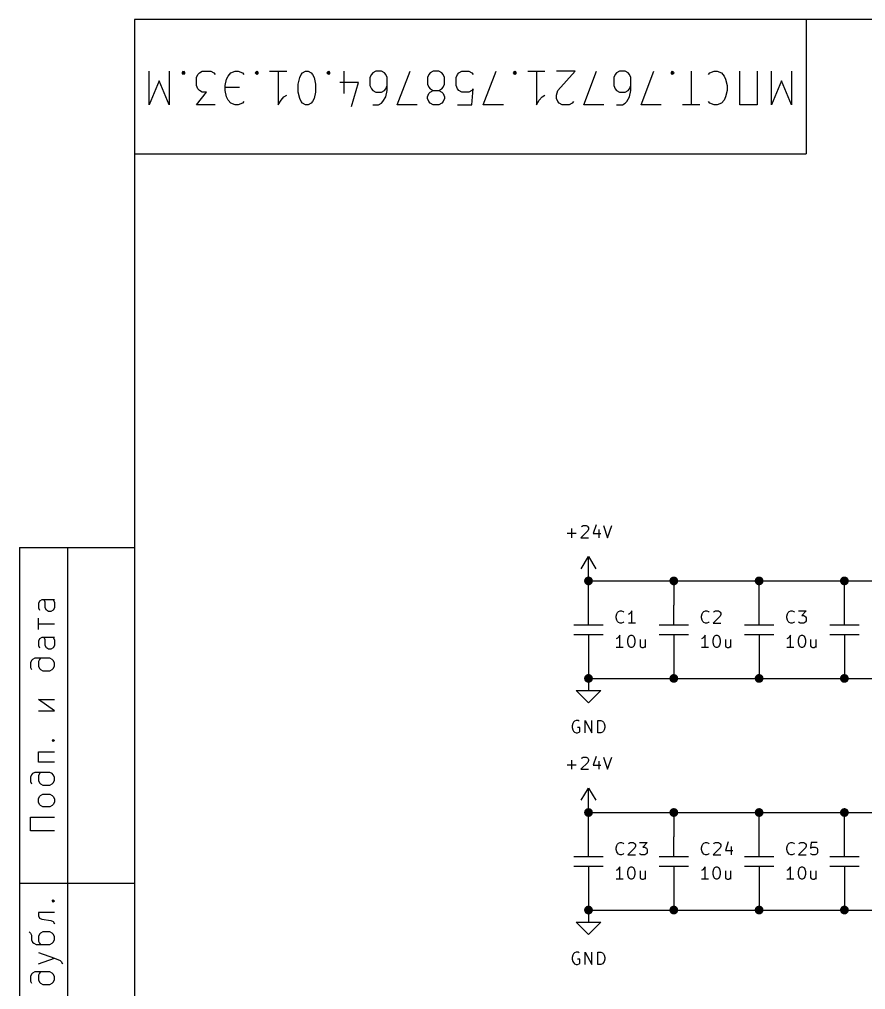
# Model space of a CAD drawing. Extents: x 0.3 to 11.5, y -8.2 to -0.2.
# Drawn here: x 0.315 to 3.787, y -4.176 to -0.197 of the extents above; entities that cross this region are included whole.
import ezdxf

# ---------------------------------------------------------------- set-up
doc = ezdxf.new("R2010")
doc.units = 0
doc.header["$MEASUREMENT"] = 0
doc.layers.add('BLACK', color=7, linetype='CONTINUOUS')

msp = doc.modelspace()

# ---------------------------------------------------------------- linework, layer by layer
at = {"layer": 'BLACK', "linetype": 'CONTINUOUS'}
for p, q in [((11.4961, -0.19685), (0.787402, -0.19685)), ((0.787402, -0.19685), (0.787402, -8.07115)), ((3.54331, -0.19685), (3.54331, -0.748031)), ((0.847315, -0.547205), (0.847315, -0.409409)), ((0.929693, -0.409409), (0.929693, -0.547205)), ((0.98265, -0.415972), (0.988535, -0.409409)), ((0.988535, -0.422531), (0.98265, -0.415972)), ((0.988535, -0.409409), (0.994417, -0.415972)), ((0.988535, -0.422531), (0.988535, -0.409409)), ((0.994417, -0.415972), (0.988535, -0.422531)), ((1.04149, -0.435657), (1.04737, -0.422531)), ((1.04149, -0.468465), (1.04149, -0.435657)), ((1.04737, -0.422531), (1.05326, -0.415972)), ((1.05326, -0.415972), (1.06503, -0.409409)), ((1.06503, -0.409409), (1.10033, -0.409409)), ((1.10033, -0.409409), (1.1121, -0.415972)), ((1.1121, -0.415972), (1.11798, -0.422531)), ((1.16506, -0.442217), (1.17094, -0.429094)), ((1.17094, -0.429094), (1.18271, -0.415972)), ((1.18271, -0.415972), (1.20036, -0.409409)), ((1.20036, -0.409409), (1.21213, -0.409409)), ((1.21213, -0.409409), (1.22978, -0.415972)), ((1.22978, -0.415972), (1.23567, -0.422531)), ((1.28274, -0.415972), (1.28863, -0.409409)), ((1.28863, -0.422531), (1.28274, -0.415972)), ((1.28863, -0.409409), (1.29451, -0.415972)), ((1.28863, -0.422531), (1.28863, -0.409409)), ((1.29451, -0.415972), (1.28863, -0.422531)), ((1.34158, -0.409409), (1.41219, -0.409409)), ((1.37689, -0.409409), (1.37689, -0.547205)), ((1.45926, -0.461902), (1.46515, -0.435657)), ((1.46515, -0.435657), (1.47103, -0.422531)), ((1.47103, -0.422531), (1.47691, -0.415972)), ((1.47691, -0.415972), (1.48868, -0.409409)), ((1.48868, -0.409409), (1.50045, -0.409409)), ((1.50045, -0.409409), (1.51222, -0.415972)), ((1.51222, -0.415972), (1.5181, -0.422531)), ((1.5181, -0.422531), (1.52399, -0.435657)), ((1.52399, -0.435657), (1.52987, -0.461902)), ((1.57694, -0.415972), (1.58283, -0.409409)), ((1.58283, -0.422531), (1.57694, -0.415972)), ((1.58283, -0.409409), (1.58871, -0.415972)), ((1.58283, -0.422531), (1.58283, -0.409409)), ((1.58871, -0.415972), (1.58283, -0.422531)), ((1.64756, -0.501272), (1.64756, -0.409409)), ((1.75935, -0.422531), (1.75346, -0.435657)), ((1.75346, -0.435657), (1.75346, -0.468465)), ((1.76524, -0.415972), (1.75935, -0.422531)), ((1.777, -0.409409), (1.76524, -0.415972)), ((1.80054, -0.409409), (1.777, -0.409409)), ((1.81231, -0.415972), (1.80054, -0.409409)), ((1.81819, -0.422531), (1.81231, -0.415972)), ((1.82407, -0.435657), (1.81819, -0.422531)), ((1.82407, -0.48815), (1.82407, -0.435657)), ((1.86526, -0.547205), (1.91822, -0.409409)), ((1.99471, -0.422531), (1.98883, -0.435657)), ((1.98883, -0.435657), (1.98883, -0.461902)), ((2.0006, -0.415972), (1.99471, -0.422531)), ((2.01237, -0.409409), (2.0006, -0.415972)), ((2.0359, -0.409409), (2.01237, -0.409409)), ((2.04767, -0.415972), (2.0359, -0.409409)), ((2.05356, -0.422531), (2.04767, -0.415972)), ((2.05944, -0.435657), (2.05356, -0.422531)), ((2.05944, -0.461902), (2.05944, -0.435657)), ((2.10651, -0.435657), (2.11239, -0.422531)), ((2.10651, -0.468465), (2.10651, -0.435657)), ((2.11239, -0.422531), (2.11828, -0.415972)), ((2.11828, -0.415972), (2.13005, -0.409409)), ((2.13005, -0.409409), (2.15947, -0.409409)), ((2.15947, -0.409409), (2.17124, -0.415972)), ((2.17124, -0.415972), (2.17712, -0.422531)), ((2.21831, -0.547205), (2.27126, -0.409409)), ((2.34187, -0.415972), (2.34776, -0.409409)), ((2.34776, -0.422531), (2.34187, -0.415972)), ((2.34776, -0.409409), (2.35364, -0.415972)), ((2.34776, -0.422531), (2.34776, -0.409409)), ((2.35364, -0.415972), (2.34776, -0.422531)), ((2.40071, -0.409409), (2.47132, -0.409409)), ((2.43602, -0.409409), (2.43602, -0.547205)), ((2.59489, -0.409409), (2.51839, -0.409409)), ((2.52428, -0.48815), (2.59489, -0.409409)), ((2.63019, -0.547205), (2.68315, -0.409409)), ((2.75964, -0.422531), (2.75376, -0.435657)), ((2.75376, -0.435657), (2.75376, -0.468465)), ((2.76553, -0.415972), (2.75964, -0.422531)), ((2.7773, -0.409409), (2.76553, -0.415972)), ((2.80083, -0.409409), (2.7773, -0.409409)), ((2.8126, -0.415972), (2.80083, -0.409409)), ((2.81848, -0.422531), (2.8126, -0.415972)), ((2.82437, -0.435657), (2.81848, -0.422531)), ((2.82437, -0.48815), (2.82437, -0.435657)), ((2.86556, -0.547205), (2.91851, -0.409409)), ((2.98912, -0.415972), (2.99501, -0.409409)), ((2.99501, -0.422531), (2.98912, -0.415972)), ((2.99501, -0.409409), (3.00089, -0.415972)), ((2.99501, -0.422531), (2.99501, -0.409409)), ((3.00089, -0.415972), (2.99501, -0.422531)), ((3.0715, -0.409409), (3.0715, -0.547205)), ((3.14211, -0.422531), (3.14799, -0.415972)), ((3.14799, -0.415972), (3.16565, -0.409409)), ((3.16565, -0.409409), (3.17741, -0.409409)), ((3.17741, -0.409409), (3.19507, -0.415972)), ((3.19507, -0.415972), (3.20683, -0.429094)), ((3.20683, -0.429094), (3.21272, -0.442217)), ((3.27156, -0.547205), (3.27156, -0.409409)), ((3.34217, -0.409409), (3.34217, -0.547205)), ((3.40102, -0.547205), (3.40102, -0.409409)), ((3.48339, -0.409409), (3.48339, -0.547205)), ((0.888504, -0.44878), (0.847315, -0.547205)), ((0.929693, -0.547205), (0.888504, -0.44878)), ((1.04737, -0.481587), (1.04149, -0.468465)), ((1.15917, -0.468465), (1.16506, -0.442217)), ((1.15917, -0.48815), (1.15917, -0.468465)), ((1.15917, -0.475028), (1.21802, -0.475028)), ((1.45926, -0.494713), (1.45926, -0.461902)), ((1.52987, -0.461902), (1.52987, -0.494713)), ((1.70639, -0.455343), (1.6299, -0.455343)), ((1.67697, -0.553768), (1.70639, -0.455343)), ((1.75346, -0.468465), (1.75935, -0.481587)), ((1.81819, -0.481587), (1.82407, -0.468465)), ((1.98883, -0.461902), (1.99471, -0.475028)), ((1.99471, -0.475028), (2.0006, -0.481587)), ((2.04767, -0.481587), (2.05356, -0.475028)), ((2.05356, -0.475028), (2.05944, -0.461902)), ((2.11239, -0.481587), (2.10651, -0.468465)), ((2.75376, -0.468465), (2.75964, -0.481587)), ((2.81848, -0.481587), (2.82437, -0.468465)), ((3.21272, -0.442217), (3.2186, -0.468465)), ((3.2186, -0.468465), (3.2186, -0.48815)), ((3.4422, -0.44878), (3.40102, -0.547205)), ((3.48339, -0.547205), (3.4422, -0.44878)), ((1.04149, -0.547205), (1.08268, -0.494713)), ((1.05326, -0.48815), (1.04737, -0.481587)), ((1.06503, -0.494713), (1.05326, -0.48815)), ((1.08268, -0.494713), (1.06503, -0.494713)), ((1.16506, -0.514398), (1.15917, -0.48815)), ((1.17094, -0.52752), (1.16506, -0.514398)), ((1.38865, -0.52752), (1.40042, -0.514398)), ((1.40042, -0.514398), (1.41219, -0.507835)), ((1.46515, -0.520957), (1.45926, -0.494713)), ((1.52987, -0.494713), (1.52399, -0.520957)), ((1.75935, -0.481587), (1.76524, -0.48815)), ((1.76524, -0.48815), (1.777, -0.494713)), ((1.777, -0.494713), (1.80054, -0.494713)), ((1.80054, -0.494713), (1.81231, -0.48815)), ((1.80643, -0.534083), (1.81819, -0.514398)), ((1.81231, -0.48815), (1.81819, -0.481587)), ((1.81819, -0.514398), (1.82407, -0.48815)), ((1.98883, -0.514398), (1.99471, -0.501272)), ((1.98883, -0.520957), (1.98883, -0.514398)), ((1.99471, -0.501272), (2.0006, -0.494713)), ((2.0006, -0.481587), (2.01237, -0.48815)), ((2.0006, -0.494713), (2.01237, -0.48815)), ((2.01237, -0.48815), (2.0359, -0.48815)), ((2.0359, -0.48815), (2.04767, -0.481587)), ((2.0359, -0.48815), (2.04767, -0.494713)), ((2.04767, -0.494713), (2.05356, -0.501272)), ((2.05356, -0.501272), (2.05944, -0.514398)), ((2.05944, -0.514398), (2.05944, -0.520957)), ((2.11828, -0.48815), (2.11239, -0.481587)), ((2.13005, -0.494713), (2.11828, -0.48815)), ((2.15947, -0.494713), (2.13005, -0.494713)), ((2.17124, -0.48815), (2.15947, -0.494713)), ((2.17124, -0.547205), (2.17712, -0.481587)), ((2.17712, -0.481587), (2.17124, -0.48815)), ((2.44779, -0.52752), (2.45956, -0.514398)), ((2.45956, -0.514398), (2.47132, -0.507835)), ((2.51839, -0.507835), (2.52428, -0.48815)), ((2.51839, -0.520957), (2.51839, -0.507835)), ((2.75964, -0.481587), (2.76553, -0.48815)), ((2.76553, -0.48815), (2.7773, -0.494713)), ((2.7773, -0.494713), (2.80083, -0.494713)), ((2.80083, -0.494713), (2.8126, -0.48815)), ((2.80672, -0.534083), (2.81848, -0.514398)), ((2.8126, -0.48815), (2.81848, -0.481587)), ((2.81848, -0.514398), (2.82437, -0.48815)), ((3.21272, -0.514398), (3.20683, -0.52752)), ((3.2186, -0.48815), (3.21272, -0.514398)), ((1.11798, -0.547205), (1.04149, -0.547205)), ((1.18271, -0.540642), (1.17094, -0.52752)), ((1.20036, -0.547205), (1.18271, -0.540642)), ((1.21213, -0.547205), (1.20036, -0.547205)), ((1.22978, -0.540642), (1.21213, -0.547205)), ((1.23567, -0.534083), (1.22978, -0.540642)), ((1.37689, -0.547205), (1.38865, -0.52752)), ((1.47103, -0.534083), (1.46515, -0.520957)), ((1.47691, -0.540642), (1.47103, -0.534083)), ((1.48868, -0.547205), (1.47691, -0.540642)), ((1.50045, -0.547205), (1.48868, -0.547205)), ((1.51222, -0.540642), (1.50045, -0.547205)), ((1.5181, -0.534083), (1.51222, -0.540642)), ((1.52399, -0.520957), (1.5181, -0.534083)), ((1.76524, -0.547205), (1.78877, -0.547205)), ((1.78877, -0.547205), (1.80054, -0.540642)), ((1.80054, -0.540642), (1.80643, -0.534083)), ((1.94764, -0.547205), (1.86526, -0.547205)), ((1.99471, -0.534083), (1.98883, -0.520957)), ((2.0006, -0.540642), (1.99471, -0.534083)), ((2.01237, -0.547205), (2.0006, -0.540642)), ((2.0359, -0.547205), (2.01237, -0.547205)), ((2.04767, -0.540642), (2.0359, -0.547205)), ((2.05356, -0.534083), (2.04767, -0.540642)), ((2.05944, -0.520957), (2.05356, -0.534083)), ((2.11239, -0.547205), (2.17124, -0.547205)), ((2.30069, -0.547205), (2.21831, -0.547205)), ((2.43602, -0.547205), (2.44779, -0.52752)), ((2.52428, -0.534083), (2.51839, -0.520957)), ((2.53017, -0.540642), (2.52428, -0.534083)), ((2.54193, -0.547205), (2.53017, -0.540642)), ((2.57135, -0.547205), (2.54193, -0.547205)), ((2.58312, -0.540642), (2.57135, -0.547205)), ((2.589, -0.534083), (2.58312, -0.540642)), ((2.71257, -0.547205), (2.63019, -0.547205)), ((2.76553, -0.547205), (2.78906, -0.547205)), ((2.78906, -0.547205), (2.80083, -0.540642)), ((2.80083, -0.540642), (2.80672, -0.534083)), ((2.94793, -0.547205), (2.86556, -0.547205)), ((3.1068, -0.547205), (3.0362, -0.547205)), ((3.14799, -0.540642), (3.14211, -0.534083)), ((3.16565, -0.547205), (3.14799, -0.540642)), ((3.17741, -0.547205), (3.16565, -0.547205)), ((3.19507, -0.540642), (3.17741, -0.547205)), ((3.20683, -0.52752), (3.19507, -0.540642)), ((3.34217, -0.547205), (3.27156, -0.547205)), ((0.787402, -0.748031), (3.54331, -0.748031)), ((2.5619, -2.30376), (2.6, -2.30376)), ((2.58095, -2.3228), (2.58095, -2.28471)), ((2.64762, -2.29423), (2.61905, -2.3228)), ((2.62143, -2.27757), (2.62381, -2.27519)), ((2.62381, -2.27519), (2.62857, -2.2728)), ((2.62857, -2.2728), (2.64048, -2.2728)), ((2.64048, -2.2728), (2.64524, -2.27519)), ((2.64524, -2.27519), (2.64762, -2.27757)), ((2.64762, -2.27757), (2.65, -2.28233)), ((2.65, -2.28709), (2.64762, -2.29423)), ((2.65, -2.28233), (2.65, -2.28709)), ((2.68095, -2.27043), (2.66905, -2.30614)), ((2.66905, -2.30614), (2.7, -2.30614)), ((2.69285, -2.28947), (2.69285, -2.3228)), ((2.7119, -2.2728), (2.72857, -2.3228)), ((2.72857, -2.3228), (2.74524, -2.2728)), ((2.61905, -2.3228), (2.65, -2.3228)), ((0.314961, -2.36249), (0.787402, -2.36249)), ((0.314961, -2.36249), (0.314961, -8.07115)), ((0.511811, -2.36249), (0.511811, -8.07115)), ((2.62, -2.45), (2.65, -2.4)), ((2.65, -2.5), (2.65, -2.4)), ((2.65, -2.4), (2.68, -2.45)), ((2.65, -2.5), (3, -2.5)), ((2.65, -2.6), (2.65, -2.5)), ((3, -2.5), (3.35, -2.5)), ((3, -2.5), (3, -2.6)), ((3.35, -2.6), (3.35, -2.5)), ((3.35, -2.5), (3.7, -2.5)), ((3.7, -2.5), (4.05, -2.5)), ((3.7, -2.6), (3.7, -2.5)), ((0.397476, -2.58277), (0.392787, -2.59214)), ((0.40685, -2.57808), (0.397476, -2.58277)), ((0.458406, -2.57808), (0.40685, -2.57808)), ((0.420909, -2.58746), (0.416224, -2.57808)), ((0.45372, -2.57808), (0.458406, -2.58746)), ((0.392787, -2.59214), (0.392787, -2.61089)), ((0.392787, -2.61089), (0.397476, -2.62026)), ((0.420909, -2.61089), (0.420909, -2.58746)), ((0.425598, -2.62026), (0.420909, -2.61089)), ((0.434972, -2.62495), (0.425598, -2.62026)), ((0.444346, -2.62495), (0.434972, -2.62495)), ((0.45372, -2.62026), (0.444346, -2.62495)), ((0.458406, -2.61089), (0.45372, -2.62026)), ((0.458406, -2.58746), (0.458406, -2.61089)), ((2.65, -2.68), (2.65, -2.6)), ((2.76866, -2.6302), (2.77343, -2.62543)), ((2.77343, -2.62543), (2.78057, -2.62305)), ((2.78057, -2.62305), (2.78533, -2.62305)), ((2.78533, -2.62305), (2.79247, -2.62543)), ((2.79247, -2.62543), (2.79485, -2.62781)), ((2.82819, -2.62305), (2.82343, -2.6302)), ((2.82819, -2.67305), (2.82819, -2.62305)), ((3, -2.68), (3, -2.6)), ((3.11866, -2.6302), (3.12343, -2.62543)), ((3.12343, -2.62543), (3.13057, -2.62305)), ((3.13057, -2.62305), (3.13533, -2.62305)), ((3.13533, -2.62305), (3.14247, -2.62543)), ((3.14247, -2.62543), (3.14485, -2.62781)), ((3.1639, -2.62781), (3.16628, -2.62543)), ((3.16628, -2.62543), (3.17104, -2.62305)), ((3.17104, -2.62305), (3.18295, -2.62305)), ((3.18295, -2.62305), (3.18771, -2.62543)), ((3.18771, -2.62543), (3.19009, -2.62781)), ((3.35, -2.68), (3.35, -2.6)), ((3.46866, -2.6302), (3.47343, -2.62543)), ((3.47343, -2.62543), (3.48057, -2.62305)), ((3.48057, -2.62305), (3.48533, -2.62305)), ((3.48533, -2.62305), (3.49247, -2.62543)), ((3.49247, -2.62543), (3.49485, -2.62781)), ((3.51152, -2.62305), (3.54247, -2.62305)), ((3.54247, -2.62305), (3.5258, -2.6421)), ((3.7, -2.68), (3.7, -2.6)), ((0.392787, -2.69994), (0.392787, -2.65307)), ((2.7639, -2.64448), (2.76628, -2.63496)), ((2.7639, -2.65162), (2.7639, -2.64448)), ((2.76628, -2.66115), (2.7639, -2.65162)), ((2.76628, -2.63496), (2.76866, -2.6302)), ((2.76866, -2.66591), (2.76628, -2.66115)), ((2.77343, -2.67067), (2.76866, -2.66591)), ((2.81866, -2.63496), (2.8139, -2.63734)), ((2.82343, -2.6302), (2.81866, -2.63496)), ((3.1139, -2.64448), (3.11628, -2.63496)), ((3.1139, -2.65162), (3.1139, -2.64448)), ((3.11628, -2.66115), (3.1139, -2.65162)), ((3.11628, -2.63496), (3.11866, -2.6302)), ((3.11866, -2.66591), (3.11628, -2.66115)), ((3.12343, -2.67067), (3.11866, -2.66591)), ((3.19009, -2.64448), (3.16152, -2.67305)), ((3.19009, -2.62781), (3.19247, -2.63257)), ((3.19247, -2.63734), (3.19009, -2.64448)), ((3.19247, -2.63257), (3.19247, -2.63734)), ((3.4639, -2.64448), (3.46628, -2.63496)), ((3.4639, -2.65162), (3.4639, -2.64448)), ((3.46628, -2.66115), (3.4639, -2.65162)), ((3.46628, -2.63496), (3.46866, -2.6302)), ((3.46866, -2.66591), (3.46628, -2.66115)), ((3.47343, -2.67067), (3.46866, -2.66591)), ((3.5258, -2.6421), (3.53295, -2.6421)), ((3.53295, -2.6421), (3.53771, -2.64448)), ((3.53771, -2.64448), (3.54009, -2.64686)), ((3.54009, -2.64686), (3.54247, -2.65162)), ((3.54247, -2.66353), (3.54009, -2.66829)), ((3.54247, -2.65162), (3.54247, -2.66353)), ((0.392787, -2.67651), (0.458406, -2.67651)), ((2.59, -2.68), (2.71, -2.68)), ((2.78057, -2.67305), (2.77343, -2.67067)), ((2.78533, -2.67305), (2.78057, -2.67305)), ((2.79247, -2.67067), (2.78533, -2.67305)), ((2.79485, -2.66829), (2.79247, -2.67067)), ((2.84247, -2.67305), (2.8139, -2.67305)), ((2.94, -2.68), (3.06, -2.68)), ((3.13057, -2.67305), (3.12343, -2.67067)), ((3.13533, -2.67305), (3.13057, -2.67305)), ((3.14247, -2.67067), (3.13533, -2.67305)), ((3.14485, -2.66829), (3.14247, -2.67067)), ((3.16152, -2.67305), (3.19247, -2.67305)), ((3.29, -2.68), (3.41, -2.68)), ((3.48057, -2.67305), (3.47343, -2.67067)), ((3.48533, -2.67305), (3.48057, -2.67305)), ((3.49247, -2.67067), (3.48533, -2.67305)), ((3.49485, -2.66829), (3.49247, -2.67067)), ((3.5139, -2.67067), (3.51152, -2.66829)), ((3.51866, -2.67305), (3.5139, -2.67067)), ((3.53295, -2.67305), (3.51866, -2.67305)), ((3.53771, -2.67067), (3.53295, -2.67305)), ((3.54009, -2.66829), (3.53771, -2.67067)), ((3.64, -2.68), (3.76, -2.68)), ((0.397476, -2.73744), (0.392787, -2.74681)), ((0.40685, -2.73275), (0.397476, -2.73744)), ((0.458406, -2.73275), (0.40685, -2.73275)), ((0.420909, -2.74213), (0.416224, -2.73275)), ((0.420909, -2.76556), (0.420909, -2.74213)), ((0.45372, -2.73275), (0.458406, -2.74213)), ((0.458406, -2.74213), (0.458406, -2.76556)), ((2.59, -2.72), (2.71, -2.72)), ((2.65, -2.72), (2.65, -2.8)), ((2.76866, -2.73496), (2.7639, -2.73734)), ((2.77343, -2.7302), (2.76866, -2.73496)), ((2.77819, -2.72305), (2.77343, -2.7302)), ((2.77819, -2.77305), (2.77819, -2.72305)), ((2.81152, -2.7421), (2.8139, -2.73257)), ((2.81152, -2.754), (2.81152, -2.7421)), ((2.8139, -2.73257), (2.81628, -2.72781)), ((2.81628, -2.72781), (2.81866, -2.72543)), ((2.81866, -2.72543), (2.82342, -2.72305)), ((2.82342, -2.72305), (2.82819, -2.72305)), ((2.82819, -2.72305), (2.83294, -2.72543)), ((2.83294, -2.72543), (2.83533, -2.72781)), ((2.83533, -2.72781), (2.83771, -2.73257)), ((2.83771, -2.73257), (2.84009, -2.7421)), ((2.84009, -2.7421), (2.84009, -2.754)), ((2.86152, -2.73972), (2.86152, -2.76591)), ((2.88294, -2.73972), (2.88294, -2.77305)), ((2.94, -2.72), (3.06, -2.72)), ((3, -2.72), (3, -2.8)), ((3.11866, -2.73496), (3.1139, -2.73734)), ((3.12343, -2.7302), (3.11866, -2.73496)), ((3.12819, -2.72305), (3.12343, -2.7302)), ((3.12819, -2.77305), (3.12819, -2.72305)), ((3.16152, -2.7421), (3.1639, -2.73257)), ((3.16152, -2.754), (3.16152, -2.7421)), ((3.1639, -2.73257), (3.16628, -2.72781)), ((3.16628, -2.72781), (3.16866, -2.72543)), ((3.16866, -2.72543), (3.17342, -2.72305)), ((3.17342, -2.72305), (3.17819, -2.72305)), ((3.17819, -2.72305), (3.18294, -2.72543)), ((3.18294, -2.72543), (3.18533, -2.72781)), ((3.18533, -2.72781), (3.18771, -2.73257)), ((3.18771, -2.73257), (3.19009, -2.7421)), ((3.19009, -2.7421), (3.19009, -2.754)), ((3.21152, -2.73972), (3.21152, -2.76591)), ((3.23294, -2.73972), (3.23294, -2.77305)), ((3.29, -2.72), (3.41, -2.72)), ((3.35, -2.72), (3.35, -2.8)), ((3.46866, -2.73496), (3.4639, -2.73734)), ((3.47343, -2.7302), (3.46866, -2.73496)), ((3.47819, -2.72305), (3.47343, -2.7302)), ((3.47819, -2.77305), (3.47819, -2.72305)), ((3.51152, -2.7421), (3.5139, -2.73257)), ((3.51152, -2.754), (3.51152, -2.7421)), ((3.5139, -2.73257), (3.51628, -2.72781)), ((3.51628, -2.72781), (3.51866, -2.72543)), ((3.51866, -2.72543), (3.52342, -2.72305)), ((3.52342, -2.72305), (3.52819, -2.72305)), ((3.52819, -2.72305), (3.53294, -2.72543)), ((3.53294, -2.72543), (3.53533, -2.72781)), ((3.53533, -2.72781), (3.53771, -2.73257)), ((3.53771, -2.73257), (3.54009, -2.7421)), ((3.54009, -2.7421), (3.54009, -2.754)), ((3.56152, -2.73972), (3.56152, -2.76591)), ((3.58294, -2.73972), (3.58294, -2.77305)), ((3.64, -2.72), (3.76, -2.72)), ((3.7, -2.72), (3.7, -2.8)), ((0.392787, -2.74681), (0.392787, -2.76556)), ((0.392787, -2.76556), (0.397476, -2.77493)), ((0.425598, -2.77493), (0.420909, -2.76556)), ((0.434972, -2.77962), (0.425598, -2.77493)), ((0.444346, -2.77962), (0.434972, -2.77962)), ((0.45372, -2.77493), (0.444346, -2.77962)), ((0.458406, -2.76556), (0.45372, -2.77493)), ((2.79247, -2.77305), (2.7639, -2.77305)), ((2.8139, -2.76353), (2.81152, -2.754)), ((2.81628, -2.76829), (2.8139, -2.76353)), ((2.81866, -2.77067), (2.81628, -2.76829)), ((2.82342, -2.77305), (2.81866, -2.77067)), ((2.82819, -2.77305), (2.82342, -2.77305)), ((2.83294, -2.77067), (2.82819, -2.77305)), ((2.83533, -2.76829), (2.83294, -2.77067)), ((2.83771, -2.76353), (2.83533, -2.76829)), ((2.84009, -2.754), (2.83771, -2.76353)), ((2.86152, -2.76591), (2.8639, -2.77067)), ((2.8639, -2.77067), (2.86866, -2.77305)), ((2.86866, -2.77305), (2.8758, -2.77305)), ((2.8758, -2.77305), (2.88056, -2.77067)), ((2.88056, -2.77067), (2.88294, -2.76829)), ((3.14247, -2.77305), (3.1139, -2.77305)), ((3.1639, -2.76353), (3.16152, -2.754)), ((3.16628, -2.76829), (3.1639, -2.76353)), ((3.16866, -2.77067), (3.16628, -2.76829)), ((3.17342, -2.77305), (3.16866, -2.77067)), ((3.17819, -2.77305), (3.17342, -2.77305)), ((3.18294, -2.77067), (3.17819, -2.77305)), ((3.18533, -2.76829), (3.18294, -2.77067)), ((3.18771, -2.76353), (3.18533, -2.76829)), ((3.19009, -2.754), (3.18771, -2.76353)), ((3.21152, -2.76591), (3.2139, -2.77067)), ((3.2139, -2.77067), (3.21866, -2.77305)), ((3.21866, -2.77305), (3.2258, -2.77305)), ((3.2258, -2.77305), (3.23056, -2.77067)), ((3.23056, -2.77067), (3.23294, -2.76829)), ((3.49247, -2.77305), (3.4639, -2.77305)), ((3.5139, -2.76353), (3.51152, -2.754)), ((3.51628, -2.76829), (3.5139, -2.76353)), ((3.51866, -2.77067), (3.51628, -2.76829)), ((3.52342, -2.77305), (3.51866, -2.77067)), ((3.52819, -2.77305), (3.52342, -2.77305)), ((3.53294, -2.77067), (3.52819, -2.77305)), ((3.53533, -2.76829), (3.53294, -2.77067)), ((3.53771, -2.76353), (3.53533, -2.76829)), ((3.54009, -2.754), (3.53771, -2.76353)), ((3.56152, -2.76591), (3.5639, -2.77067)), ((3.5639, -2.77067), (3.56866, -2.77305)), ((3.56866, -2.77305), (3.5758, -2.77305)), ((3.5758, -2.77305), (3.58056, -2.77067)), ((3.58056, -2.77067), (3.58294, -2.76829)), ((0.369354, -2.8218), (0.364665, -2.82649)), ((0.378728, -2.81711), (0.369354, -2.8218)), ((0.439657, -2.81711), (0.378728, -2.81711)), ((0.397476, -2.8218), (0.392787, -2.83118)), ((0.402161, -2.81711), (0.397476, -2.8218)), ((0.449031, -2.8218), (0.439657, -2.81711)), ((0.45372, -2.82649), (0.449031, -2.8218)), ((2.65, -2.8), (2.65, -2.9)), ((3, -2.8), (3, -2.9)), ((3.35, -2.8), (3.35, -2.9)), ((3.7, -2.8), (3.7, -2.9)), ((0.364665, -2.82649), (0.35998, -2.83586)), ((0.35998, -2.83586), (0.35998, -2.85461)), ((0.35998, -2.85461), (0.364665, -2.86398)), ((0.392787, -2.83118), (0.392787, -2.84993)), ((0.392787, -2.84993), (0.397476, -2.8593)), ((0.397476, -2.8593), (0.402161, -2.86398)), ((0.402161, -2.86398), (0.411535, -2.86867)), ((0.439657, -2.86867), (0.449031, -2.86398)), ((0.449031, -2.86398), (0.45372, -2.8593)), ((0.458406, -2.83586), (0.45372, -2.82649)), ((0.45372, -2.8593), (0.458406, -2.84993)), ((0.458406, -2.84993), (0.458406, -2.83586)), ((0.411535, -2.86867), (0.439657, -2.86867)), ((2.65, -2.9), (2.65, -2.95)), ((2.65, -2.9), (3, -2.9)), ((3, -2.9), (3.35, -2.9)), ((3.35, -2.9), (3.7, -2.9)), ((3.7, -2.9), (4.05, -2.9)), ((2.65, -3), (2.6, -2.95)), ((2.6, -2.95), (2.65, -2.95)), ((2.65, -2.95), (2.7, -2.95)), ((2.7, -2.95), (2.65, -3)), ((0.458406, -3.03272), (0.392787, -2.98585)), ((0.392787, -2.98585), (0.458406, -2.98585)), ((0.392787, -3.03272), (0.458406, -3.03272)), ((2.58571, -3.08471), (2.58333, -3.09423)), ((2.58333, -3.09423), (2.58333, -3.10137)), ((2.58333, -3.10137), (2.58571, -3.1109)), ((2.58809, -3.07995), (2.58571, -3.08471)), ((2.59286, -3.07519), (2.58809, -3.07995)), ((2.6, -3.0728), (2.59286, -3.07519)), ((2.60714, -3.0728), (2.6, -3.0728)), ((2.61428, -3.10137), (2.60476, -3.10137)), ((2.61191, -3.07519), (2.60714, -3.0728)), ((2.61428, -3.11804), (2.61428, -3.10137)), ((2.63571, -3.1228), (2.63571, -3.0728)), ((2.63571, -3.0728), (2.66428, -3.1228)), ((2.66428, -3.1228), (2.66428, -3.0728)), ((2.68809, -3.1228), (2.68809, -3.0728)), ((2.68809, -3.0728), (2.7, -3.0728)), ((2.7, -3.0728), (2.70714, -3.07519)), ((2.70714, -3.07519), (2.71191, -3.07995)), ((2.71191, -3.07995), (2.71429, -3.08471)), ((2.71429, -3.08471), (2.71667, -3.09423)), ((2.71667, -3.10137), (2.71429, -3.1109)), ((2.71667, -3.09423), (2.71667, -3.10137)), ((2.58571, -3.1109), (2.58809, -3.11566)), ((2.58809, -3.11566), (2.59286, -3.12043)), ((2.59286, -3.12043), (2.6, -3.1228)), ((2.6, -3.1228), (2.60476, -3.1228)), ((2.60476, -3.1228), (2.61191, -3.12043)), ((2.61191, -3.12043), (2.61428, -3.11804)), ((2.7, -3.1228), (2.68809, -3.1228)), ((2.70714, -3.12043), (2.7, -3.1228)), ((2.71191, -3.11566), (2.70714, -3.12043)), ((2.71429, -3.1109), (2.71191, -3.11566)), ((0.449031, -3.15458), (0.45372, -3.14989)), ((0.45372, -3.15927), (0.449031, -3.15458)), ((0.449031, -3.15458), (0.458406, -3.15458)), ((0.45372, -3.14989), (0.458406, -3.15458)), ((0.458406, -3.15458), (0.45372, -3.15927)), ((0.392787, -3.24363), (0.392787, -3.20145)), ((0.392787, -3.20145), (0.458406, -3.20145)), ((2.62381, -3.22519), (2.62857, -3.2228)), ((2.62857, -3.2228), (2.64048, -3.2228)), ((2.64048, -3.2228), (2.64524, -3.22519)), ((2.68095, -3.22043), (2.66905, -3.25614)), ((2.7119, -3.2228), (2.72857, -3.2728)), ((2.72857, -3.2728), (2.74524, -3.2228)), ((0.458406, -3.24363), (0.392787, -3.24363)), ((2.5619, -3.25376), (2.6, -3.25376)), ((2.58095, -3.2728), (2.58095, -3.23471)), ((2.64762, -3.24423), (2.61905, -3.2728)), ((2.62143, -3.22757), (2.62381, -3.22519)), ((2.64524, -3.22519), (2.64762, -3.22757)), ((2.64762, -3.22757), (2.65, -3.23233)), ((2.65, -3.23709), (2.64762, -3.24423)), ((2.65, -3.23233), (2.65, -3.23709)), ((2.66905, -3.25614), (2.7, -3.25614)), ((2.69285, -3.23947), (2.69285, -3.2728)), ((0.364665, -3.29519), (0.35998, -3.30456)), ((0.369354, -3.2905), (0.364665, -3.29519)), ((0.378728, -3.28581), (0.369354, -3.2905)), ((0.439657, -3.28581), (0.378728, -3.28581)), ((0.397476, -3.2905), (0.392787, -3.29987)), ((0.392787, -3.29987), (0.392787, -3.31862)), ((0.402161, -3.28581), (0.397476, -3.2905)), ((0.449031, -3.2905), (0.439657, -3.28581)), ((0.45372, -3.29519), (0.449031, -3.2905)), ((0.458406, -3.30456), (0.45372, -3.29519)), ((2.61905, -3.2728), (2.65, -3.2728)), ((0.35998, -3.30456), (0.35998, -3.32331)), ((0.35998, -3.32331), (0.364665, -3.33268)), ((0.392787, -3.31862), (0.397476, -3.328)), ((0.397476, -3.328), (0.402161, -3.33268)), ((0.402161, -3.33268), (0.411535, -3.33737)), ((0.411535, -3.33737), (0.439657, -3.33737)), ((0.439657, -3.33737), (0.449031, -3.33268)), ((0.449031, -3.33268), (0.45372, -3.328)), ((0.45372, -3.328), (0.458406, -3.31862)), ((0.458406, -3.31862), (0.458406, -3.30456)), ((0.397476, -3.38424), (0.402161, -3.37955)), ((0.402161, -3.37955), (0.411535, -3.37486)), ((0.411535, -3.37486), (0.439657, -3.37486)), ((0.439657, -3.37486), (0.449031, -3.37955)), ((0.449031, -3.37955), (0.45372, -3.38424)), ((2.62, -3.4), (2.65, -3.35)), ((2.65, -3.45), (2.65, -3.35)), ((2.65, -3.35), (2.68, -3.4)), ((0.392787, -3.39361), (0.397476, -3.38424)), ((0.392787, -3.40767), (0.392787, -3.39361)), ((0.397476, -3.41705), (0.392787, -3.40767)), ((0.402161, -3.42173), (0.397476, -3.41705)), ((0.411535, -3.42642), (0.402161, -3.42173)), ((0.449031, -3.42173), (0.439657, -3.42642)), ((0.45372, -3.41705), (0.449031, -3.42173)), ((0.45372, -3.38424), (0.458406, -3.39361)), ((0.458406, -3.40767), (0.45372, -3.41705)), ((0.458406, -3.39361), (0.458406, -3.40767)), ((0.439657, -3.42642), (0.411535, -3.42642)), ((2.65, -3.45), (3, -3.45)), ((2.65, -3.55), (2.65, -3.45)), ((3, -3.45), (3.35, -3.45)), ((3, -3.45), (3, -3.55)), ((3.35, -3.45), (3.7, -3.45)), ((3.35, -3.55), (3.35, -3.45)), ((3.7, -3.45), (4.05, -3.45)), ((3.7, -3.55), (3.7, -3.45)), ((0.35998, -3.52484), (0.35998, -3.4686)), ((0.35998, -3.4686), (0.458406, -3.4686)), ((0.458406, -3.52484), (0.35998, -3.52484)), ((2.65, -3.63), (2.65, -3.55)), ((2.76628, -3.58496), (2.76866, -3.5802)), ((2.76866, -3.5802), (2.77343, -3.57543)), ((2.77343, -3.57543), (2.78057, -3.57305)), ((2.78057, -3.57305), (2.78533, -3.57305)), ((2.78533, -3.57305), (2.79247, -3.57543)), ((2.79247, -3.57543), (2.79485, -3.57781)), ((2.8139, -3.57781), (2.81628, -3.57543)), ((2.81628, -3.57543), (2.82104, -3.57305)), ((2.82104, -3.57305), (2.83295, -3.57305)), ((2.83295, -3.57305), (2.83771, -3.57543)), ((2.83771, -3.57543), (2.84009, -3.57781)), ((2.84009, -3.57781), (2.84247, -3.58257)), ((2.85914, -3.57305), (2.89009, -3.57305)), ((2.89009, -3.57305), (2.87342, -3.5921)), ((3, -3.63), (3, -3.55)), ((3.11628, -3.58496), (3.11866, -3.5802)), ((3.11866, -3.5802), (3.12343, -3.57543)), ((3.12343, -3.57543), (3.13057, -3.57305)), ((3.13057, -3.57305), (3.13533, -3.57305)), ((3.13533, -3.57305), (3.14247, -3.57543)), ((3.14247, -3.57543), (3.14485, -3.57781)), ((3.1639, -3.57781), (3.16628, -3.57543)), ((3.16628, -3.57543), (3.17104, -3.57305)), ((3.17104, -3.57305), (3.18295, -3.57305)), ((3.18295, -3.57305), (3.18771, -3.57543)), ((3.18771, -3.57543), (3.19009, -3.57781)), ((3.19009, -3.57781), (3.19247, -3.58257)), ((3.22342, -3.57067), (3.21152, -3.60639)), ((3.35, -3.63), (3.35, -3.55)), ((3.46628, -3.58496), (3.46866, -3.5802)), ((3.46866, -3.5802), (3.47343, -3.57543)), ((3.47343, -3.57543), (3.48057, -3.57305)), ((3.48057, -3.57305), (3.48533, -3.57305)), ((3.48533, -3.57305), (3.49247, -3.57543)), ((3.49247, -3.57543), (3.49485, -3.57781)), ((3.5139, -3.57781), (3.51628, -3.57543)), ((3.51628, -3.57543), (3.52104, -3.57305)), ((3.52104, -3.57305), (3.53295, -3.57305)), ((3.53295, -3.57305), (3.53771, -3.57543)), ((3.53771, -3.57543), (3.54009, -3.57781)), ((3.54009, -3.57781), (3.54247, -3.58257)), ((3.5639, -3.57305), (3.56152, -3.59686)), ((3.58771, -3.57305), (3.5639, -3.57305)), ((3.7, -3.63), (3.7, -3.55)), ((2.7639, -3.59448), (2.76628, -3.58496)), ((2.7639, -3.60162), (2.7639, -3.59448)), ((2.76628, -3.61115), (2.7639, -3.60162)), ((2.76866, -3.61591), (2.76628, -3.61115)), ((2.77343, -3.62067), (2.76866, -3.61591)), ((2.78057, -3.62305), (2.77343, -3.62067)), ((2.79247, -3.62067), (2.78533, -3.62305)), ((2.79485, -3.61829), (2.79247, -3.62067)), ((2.84009, -3.59448), (2.81152, -3.62305)), ((2.84247, -3.58734), (2.84009, -3.59448)), ((2.84247, -3.58257), (2.84247, -3.58734)), ((2.86152, -3.62067), (2.85914, -3.61829)), ((2.86628, -3.62305), (2.86152, -3.62067)), ((2.87342, -3.5921), (2.88057, -3.5921)), ((2.88057, -3.5921), (2.88533, -3.59448)), ((2.88533, -3.62067), (2.88057, -3.62305)), ((2.88533, -3.59448), (2.88771, -3.59686)), ((2.88771, -3.61829), (2.88533, -3.62067)), ((2.88771, -3.59686), (2.89009, -3.60162)), ((2.89009, -3.61353), (2.88771, -3.61829)), ((2.89009, -3.60162), (2.89009, -3.61353)), ((3.1139, -3.59448), (3.11628, -3.58496)), ((3.1139, -3.60162), (3.1139, -3.59448)), ((3.11628, -3.61115), (3.1139, -3.60162)), ((3.11866, -3.61591), (3.11628, -3.61115)), ((3.12343, -3.62067), (3.11866, -3.61591)), ((3.13057, -3.62305), (3.12343, -3.62067)), ((3.14247, -3.62067), (3.13533, -3.62305)), ((3.14485, -3.61829), (3.14247, -3.62067)), ((3.19009, -3.59448), (3.16152, -3.62305)), ((3.19247, -3.58734), (3.19009, -3.59448)), ((3.19247, -3.58257), (3.19247, -3.58734)), ((3.21152, -3.60639), (3.24247, -3.60639)), ((3.23533, -3.58972), (3.23533, -3.62305)), ((3.4639, -3.59448), (3.46628, -3.58496)), ((3.4639, -3.60162), (3.4639, -3.59448)), ((3.46628, -3.61115), (3.4639, -3.60162)), ((3.46866, -3.61591), (3.46628, -3.61115)), ((3.47343, -3.62067), (3.46866, -3.61591)), ((3.48057, -3.62305), (3.47343, -3.62067)), ((3.49247, -3.62067), (3.48533, -3.62305)), ((3.49485, -3.61829), (3.49247, -3.62067)), ((3.54009, -3.59448), (3.51152, -3.62305)), ((3.54247, -3.58734), (3.54009, -3.59448)), ((3.54247, -3.58257), (3.54247, -3.58734)), ((3.56152, -3.59686), (3.5639, -3.59448)), ((3.5639, -3.62067), (3.56152, -3.61829)), ((3.5639, -3.59448), (3.56866, -3.5921)), ((3.56866, -3.62305), (3.5639, -3.62067)), ((3.56866, -3.5921), (3.58057, -3.5921)), ((3.58057, -3.5921), (3.58533, -3.59448)), ((3.58533, -3.62067), (3.58057, -3.62305)), ((3.58533, -3.59448), (3.58771, -3.59686)), ((3.58771, -3.61829), (3.58533, -3.62067)), ((3.58771, -3.59686), (3.59009, -3.60162)), ((3.59009, -3.61353), (3.58771, -3.61829)), ((3.59009, -3.60162), (3.59009, -3.61353)), ((2.59, -3.63), (2.71, -3.63)), ((2.78533, -3.62305), (2.78057, -3.62305)), ((2.81152, -3.62305), (2.84247, -3.62305)), ((2.88057, -3.62305), (2.86628, -3.62305)), ((2.94, -3.63), (3.06, -3.63)), ((3.13533, -3.62305), (3.13057, -3.62305)), ((3.16152, -3.62305), (3.19247, -3.62305)), ((3.29, -3.63), (3.41, -3.63)), ((3.48533, -3.62305), (3.48057, -3.62305)), ((3.51152, -3.62305), (3.54247, -3.62305)), ((3.58057, -3.62305), (3.56866, -3.62305)), ((3.64, -3.63), (3.76, -3.63)), ((2.59, -3.67), (2.71, -3.67)), ((2.65, -3.67), (2.65, -3.75)), ((2.76866, -3.68496), (2.7639, -3.68734)), ((2.77343, -3.6802), (2.76866, -3.68496)), ((2.77819, -3.67305), (2.77343, -3.6802)), ((2.77819, -3.72305), (2.77819, -3.67305)), ((2.81152, -3.6921), (2.8139, -3.68257)), ((2.81152, -3.704), (2.81152, -3.6921)), ((2.8139, -3.68257), (2.81628, -3.67781)), ((2.81628, -3.67781), (2.81866, -3.67543)), ((2.81866, -3.67543), (2.82342, -3.67305)), ((2.82342, -3.67305), (2.82819, -3.67305)), ((2.82819, -3.67305), (2.83294, -3.67543)), ((2.83294, -3.67543), (2.83533, -3.67781)), ((2.83533, -3.67781), (2.83771, -3.68257)), ((2.83771, -3.68257), (2.84009, -3.6921)), ((2.84009, -3.6921), (2.84009, -3.704)), ((2.86152, -3.68972), (2.86152, -3.71591)), ((2.88294, -3.68972), (2.88294, -3.72305)), ((2.94, -3.67), (3.06, -3.67)), ((3, -3.67), (3, -3.75)), ((3.11866, -3.68496), (3.1139, -3.68734)), ((3.12343, -3.6802), (3.11866, -3.68496)), ((3.12819, -3.67305), (3.12343, -3.6802)), ((3.12819, -3.72305), (3.12819, -3.67305)), ((3.16152, -3.6921), (3.1639, -3.68257)), ((3.16152, -3.704), (3.16152, -3.6921)), ((3.1639, -3.68257), (3.16628, -3.67781)), ((3.16628, -3.67781), (3.16866, -3.67543)), ((3.16866, -3.67543), (3.17342, -3.67305)), ((3.17342, -3.67305), (3.17819, -3.67305)), ((3.17819, -3.67305), (3.18294, -3.67543)), ((3.18294, -3.67543), (3.18533, -3.67781)), ((3.18533, -3.67781), (3.18771, -3.68257)), ((3.18771, -3.68257), (3.19009, -3.6921)), ((3.19009, -3.6921), (3.19009, -3.704)), ((3.21152, -3.68972), (3.21152, -3.71591)), ((3.23294, -3.68972), (3.23294, -3.72305)), ((3.29, -3.67), (3.41, -3.67)), ((3.35, -3.67), (3.35, -3.75)), ((3.46866, -3.68496), (3.4639, -3.68734)), ((3.47343, -3.6802), (3.46866, -3.68496)), ((3.47819, -3.67305), (3.47343, -3.6802)), ((3.47819, -3.72305), (3.47819, -3.67305)), ((3.51152, -3.6921), (3.5139, -3.68257)), ((3.51152, -3.704), (3.51152, -3.6921)), ((3.5139, -3.68257), (3.51628, -3.67781)), ((3.51628, -3.67781), (3.51866, -3.67543)), ((3.51866, -3.67543), (3.52342, -3.67305)), ((3.52342, -3.67305), (3.52819, -3.67305)), ((3.52819, -3.67305), (3.53294, -3.67543)), ((3.53294, -3.67543), (3.53533, -3.67781)), ((3.53533, -3.67781), (3.53771, -3.68257)), ((3.53771, -3.68257), (3.54009, -3.6921)), ((3.54009, -3.6921), (3.54009, -3.704)), ((3.56152, -3.68972), (3.56152, -3.71591)), ((3.58294, -3.68972), (3.58294, -3.72305)), ((3.64, -3.67), (3.76, -3.67)), ((3.7, -3.67), (3.7, -3.75)), ((0.314961, -3.74044), (0.787402, -3.74044)), ((2.79247, -3.72305), (2.7639, -3.72305)), ((2.8139, -3.71353), (2.81152, -3.704)), ((2.81628, -3.71829), (2.8139, -3.71353)), ((2.81866, -3.72067), (2.81628, -3.71829)), ((2.82342, -3.72305), (2.81866, -3.72067)), ((2.82819, -3.72305), (2.82342, -3.72305)), ((2.83294, -3.72067), (2.82819, -3.72305)), ((2.83533, -3.71829), (2.83294, -3.72067)), ((2.83771, -3.71353), (2.83533, -3.71829)), ((2.84009, -3.704), (2.83771, -3.71353)), ((2.86152, -3.71591), (2.8639, -3.72067)), ((2.8639, -3.72067), (2.86866, -3.72305)), ((2.86866, -3.72305), (2.8758, -3.72305)), ((2.8758, -3.72305), (2.88056, -3.72067)), ((2.88056, -3.72067), (2.88294, -3.71829)), ((3.14247, -3.72305), (3.1139, -3.72305)), ((3.1639, -3.71353), (3.16152, -3.704)), ((3.16628, -3.71829), (3.1639, -3.71353)), ((3.16866, -3.72067), (3.16628, -3.71829)), ((3.17342, -3.72305), (3.16866, -3.72067)), ((3.17819, -3.72305), (3.17342, -3.72305)), ((3.18294, -3.72067), (3.17819, -3.72305)), ((3.18533, -3.71829), (3.18294, -3.72067)), ((3.18771, -3.71353), (3.18533, -3.71829)), ((3.19009, -3.704), (3.18771, -3.71353)), ((3.21152, -3.71591), (3.2139, -3.72067)), ((3.2139, -3.72067), (3.21866, -3.72305)), ((3.21866, -3.72305), (3.2258, -3.72305)), ((3.2258, -3.72305), (3.23056, -3.72067)), ((3.23056, -3.72067), (3.23294, -3.71829)), ((3.49247, -3.72305), (3.4639, -3.72305)), ((3.5139, -3.71353), (3.51152, -3.704)), ((3.51628, -3.71829), (3.5139, -3.71353)), ((3.51866, -3.72067), (3.51628, -3.71829)), ((3.52342, -3.72305), (3.51866, -3.72067)), ((3.52819, -3.72305), (3.52342, -3.72305)), ((3.53294, -3.72067), (3.52819, -3.72305)), ((3.53533, -3.71829), (3.53294, -3.72067)), ((3.53771, -3.71353), (3.53533, -3.71829)), ((3.54009, -3.704), (3.53771, -3.71353)), ((3.56152, -3.71591), (3.5639, -3.72067)), ((3.5639, -3.72067), (3.56866, -3.72305)), ((3.56866, -3.72305), (3.5758, -3.72305)), ((3.5758, -3.72305), (3.58056, -3.72067)), ((3.58056, -3.72067), (3.58294, -3.71829)), ((2.65, -3.75), (2.65, -3.85)), ((3, -3.75), (3, -3.85)), ((3.35, -3.75), (3.35, -3.85)), ((3.7, -3.75), (3.7, -3.85)), ((0.449031, -3.81308), (0.45372, -3.8084)), ((0.45372, -3.81777), (0.449031, -3.81308)), ((0.449031, -3.81308), (0.458406, -3.81308)), ((0.45372, -3.8084), (0.458406, -3.81308)), ((0.458406, -3.81308), (0.45372, -3.81777)), ((0.458406, -3.85995), (0.392787, -3.85995)), ((0.392787, -3.85995), (0.392787, -3.87402)), ((2.65, -3.85), (2.65, -3.9)), ((2.65, -3.85), (3, -3.85)), ((3, -3.85), (3.35, -3.85)), ((3.35, -3.85), (3.7, -3.85)), ((3.7, -3.85), (4.05, -3.85)), ((0.392787, -3.87402), (0.397476, -3.88339)), ((0.397476, -3.88339), (0.40685, -3.88807)), ((0.40685, -3.88807), (0.444346, -3.89276)), ((0.444346, -3.89276), (0.45372, -3.89745)), ((0.45372, -3.89745), (0.458406, -3.90682)), ((0.355295, -3.93963), (0.35998, -3.94432)), ((0.411535, -3.93963), (0.402161, -3.94432)), ((0.439657, -3.93963), (0.411535, -3.93963)), ((0.449031, -3.94432), (0.439657, -3.93963)), ((2.65, -3.95), (2.6, -3.9)), ((2.6, -3.9), (2.65, -3.9)), ((2.65, -3.9), (2.7, -3.9)), ((2.7, -3.9), (2.65, -3.95)), ((0.35998, -3.94432), (0.364665, -3.95369)), ((0.364665, -3.95369), (0.364665, -3.97244)), ((0.364665, -3.97244), (0.369354, -3.98181)), ((0.397476, -3.949), (0.392787, -3.95838)), ((0.392787, -3.95838), (0.392787, -3.97713)), ((0.392787, -3.97713), (0.397476, -3.9865)), ((0.402161, -3.94432), (0.397476, -3.949)), ((0.45372, -3.949), (0.449031, -3.94432)), ((0.458406, -3.95838), (0.45372, -3.949)), ((0.45372, -3.98181), (0.458406, -3.97244)), ((0.458406, -3.97244), (0.458406, -3.95838)), ((0.369354, -3.98181), (0.374039, -3.9865)), ((0.374039, -3.9865), (0.383413, -3.99119)), ((0.383413, -3.99119), (0.439657, -3.99119)), ((0.397476, -3.9865), (0.402161, -3.99119)), ((0.439657, -3.99119), (0.449031, -3.9865)), ((0.449031, -3.9865), (0.45372, -3.98181)), ((0.392787, -4.024), (0.458406, -4.04743)), ((0.392787, -4.07087), (0.458406, -4.04743)), ((0.458406, -4.04743), (0.481839, -4.05681)), ((0.481839, -4.05681), (0.486528, -4.06149)), ((2.58571, -4.03471), (2.58333, -4.04423)), ((2.58333, -4.04423), (2.58333, -4.05137)), ((2.58333, -4.05137), (2.58571, -4.0609)), ((2.58809, -4.02995), (2.58571, -4.03471)), ((2.59286, -4.02519), (2.58809, -4.02995)), ((2.6, -4.0228), (2.59286, -4.02519)), ((2.60714, -4.0228), (2.6, -4.0228)), ((2.61428, -4.05137), (2.60476, -4.05137)), ((2.61191, -4.02519), (2.60714, -4.0228)), ((2.61428, -4.06804), (2.61428, -4.05137)), ((2.63571, -4.0728), (2.63571, -4.0228)), ((2.63571, -4.0228), (2.66428, -4.0728)), ((2.66428, -4.0728), (2.66428, -4.0228)), ((2.68809, -4.0728), (2.68809, -4.0228)), ((2.68809, -4.0228), (2.7, -4.0228)), ((2.7, -4.0228), (2.70714, -4.02519)), ((2.70714, -4.02519), (2.71191, -4.02995)), ((2.71191, -4.02995), (2.71429, -4.03471)), ((2.71429, -4.03471), (2.71667, -4.04423)), ((2.71667, -4.05137), (2.71429, -4.0609)), ((2.71667, -4.04423), (2.71667, -4.05137)), ((0.486528, -4.06149), (0.491213, -4.07087)), ((2.58571, -4.0609), (2.58809, -4.06566)), ((2.58809, -4.06566), (2.59286, -4.07043)), ((2.59286, -4.07043), (2.6, -4.0728)), ((2.6, -4.0728), (2.60476, -4.0728)), ((2.60476, -4.0728), (2.61191, -4.07043)), ((2.61191, -4.07043), (2.61428, -4.06804)), ((2.7, -4.0728), (2.68809, -4.0728)), ((2.70714, -4.07043), (2.7, -4.0728)), ((2.71191, -4.06566), (2.70714, -4.07043)), ((2.71429, -4.0609), (2.71191, -4.06566)), ((0.364665, -4.11305), (0.35998, -4.12242)), ((0.35998, -4.12242), (0.35998, -4.14117)), ((0.369354, -4.10836), (0.364665, -4.11305)), ((0.378728, -4.10367), (0.369354, -4.10836)), ((0.439657, -4.10367), (0.378728, -4.10367)), ((0.397476, -4.10836), (0.392787, -4.11774)), ((0.392787, -4.11774), (0.392787, -4.13648)), ((0.392787, -4.13648), (0.397476, -4.14586)), ((0.402161, -4.10367), (0.397476, -4.10836)), ((0.449031, -4.10836), (0.439657, -4.10367)), ((0.45372, -4.11305), (0.449031, -4.10836)), ((0.458406, -4.12242), (0.45372, -4.11305)), ((0.45372, -4.14586), (0.458406, -4.13648)), ((0.458406, -4.13648), (0.458406, -4.12242)), ((0.35998, -4.14117), (0.364665, -4.15054)), ((0.397476, -4.14586), (0.402161, -4.15054)), ((0.402161, -4.15054), (0.411535, -4.15523)), ((0.411535, -4.15523), (0.439657, -4.15523)), ((0.439657, -4.15523), (0.449031, -4.15054)), ((0.449031, -4.15054), (0.45372, -4.14586))]:
    msp.add_line(p, q, dxfattribs=at)
at = {"layer": 'BLACK', "const_width": 0.018}
for points in [[(2.641, -2.5, 1), (2.659, -2.5, 1)], [(2.991, -2.5, 1), (3.009, -2.5, 1)], [(3.341, -2.5, 1), (3.359, -2.5, 1)], [(3.691, -2.5, 1), (3.709, -2.5, 1)], [(2.641, -2.9, 1), (2.659, -2.9, 1)], [(2.991, -2.9, 1), (3.009, -2.9, 1)], [(3.341, -2.9, 1), (3.359, -2.9, 1)], [(3.691, -2.9, 1), (3.709, -2.9, 1)], [(2.641, -3.45, 1), (2.659, -3.45, 1)], [(2.991, -3.45, 1), (3.009, -3.45, 1)], [(3.341, -3.45, 1), (3.359, -3.45, 1)], [(3.691, -3.45, 1), (3.709, -3.45, 1)], [(2.641, -3.85, 1), (2.659, -3.85, 1)], [(2.991, -3.85, 1), (3.009, -3.85, 1)], [(3.341, -3.85, 1), (3.359, -3.85, 1)], [(3.691, -3.85, 1), (3.709, -3.85, 1)]]:
    msp.add_lwpolyline(points, format="xyb", close=True, dxfattribs=at)

doc.saveas('drawing.dxf')
